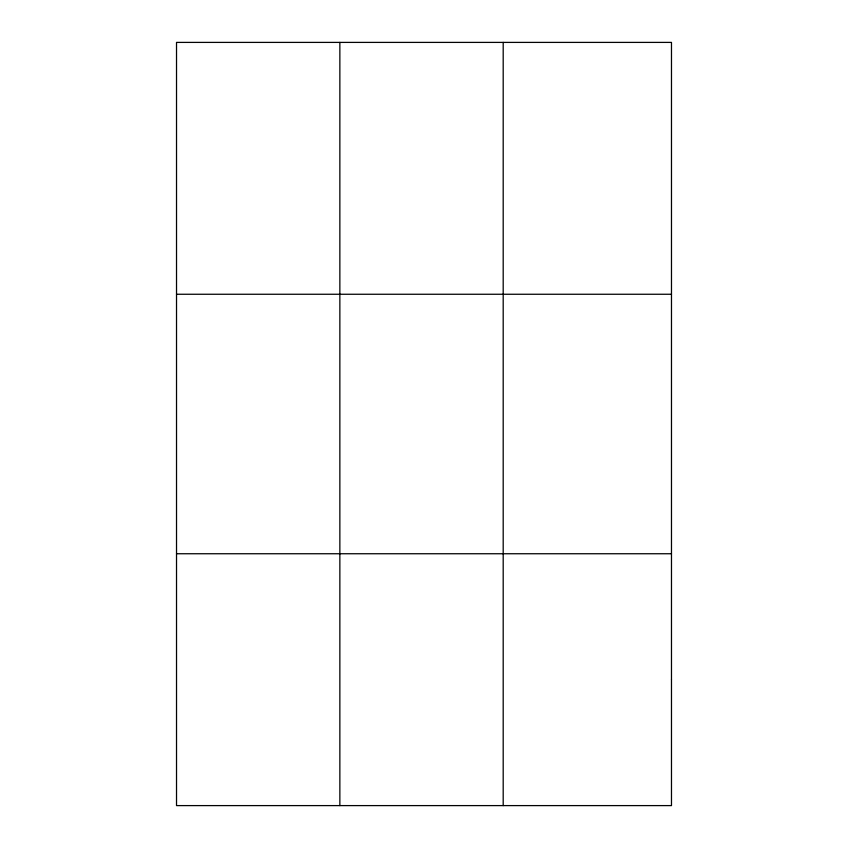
<?xml version="1.0" encoding="UTF-8"?>
<svg xmlns="http://www.w3.org/2000/svg" width="848" height="848" viewBox="0 0 848 848"><rect width="100%" height="100%" fill="white"/><g stroke="black" fill="none" stroke-linecap="round" stroke-linejoin="round"><path stroke-width="1.27" d="M339.857 42.4L339.857 805.6M503.193 42.4L503.193 805.6M176.522 294.256L671.478 294.256M176.522 553.744L671.478 553.744M671.478 679.672L671.478 805.6L176.522 805.6L176.522 42.4L671.478 42.4L671.478 679.672"/></g></svg>
